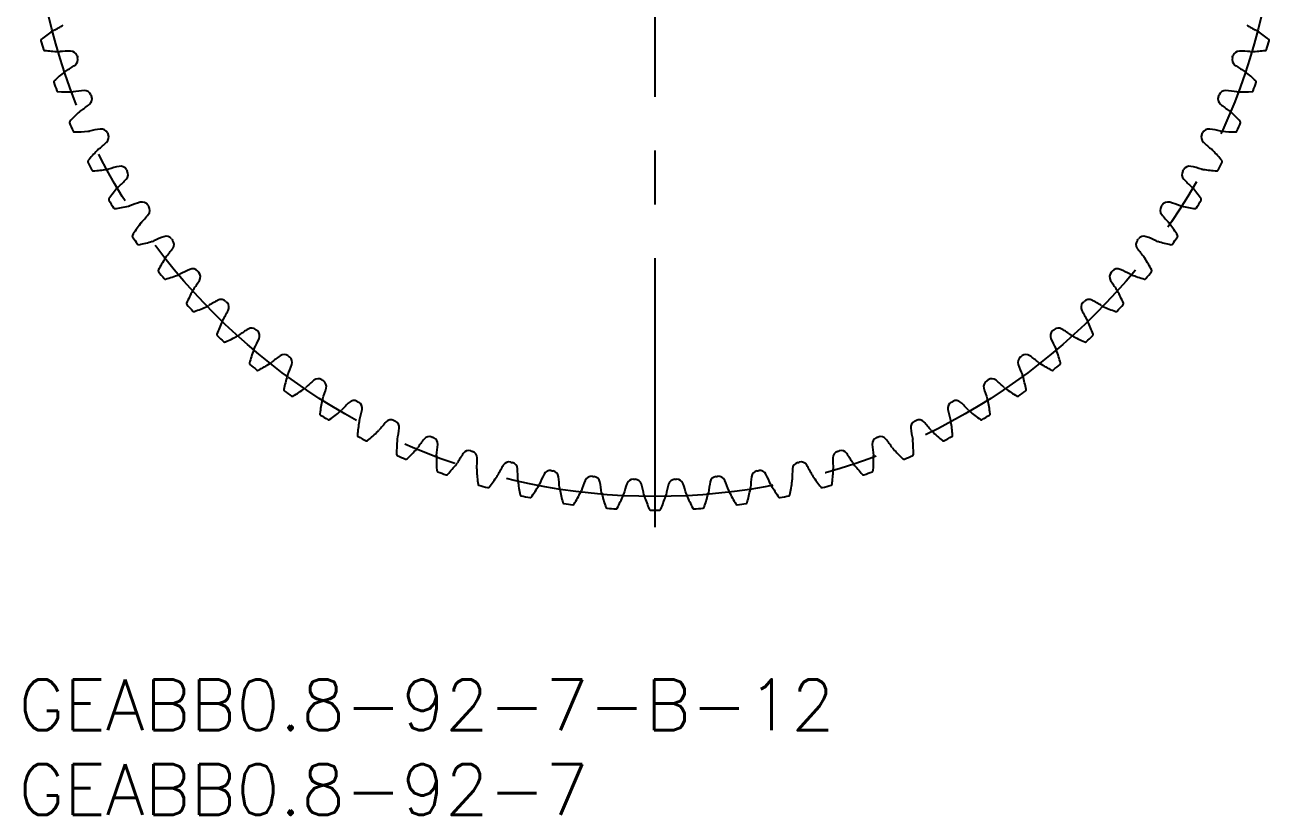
# Model space of a CAD drawing. Extents: x -1 to 115, y -8 to 86.
# Drawn here: x 0.4 to 74.4, y -8 to 38.6 of the extents above; entities that cross this region are included whole.
import ezdxf

# ---------------------------------------------------------------- set-up
doc = ezdxf.new("R2010")
doc.units = 0
doc.header["$LTSCALE"] = 0.5
doc.linetypes.add('CENTER', pattern=[50.8, 31.75, -6.35, 6.35, -6.35])
for name, color, linetype in [('MSM_CENTER', 1, 'CENTER'), ('MSM_CONTINUOUS', 7, 'CONTINUOUS'), ('MSM_PART_NUMBER', 7, 'CONTINUOUS')]:
    doc.layers.add(name, color=color, linetype=linetype)
doc.styles.get("Standard").update_dxf_attribs({"font": 'txt.shx', "height": 3, "bigfont": 'bigfont.shx'})

# ---------------------------------------------------------------- blocks, each defined once
blk = doc.blocks.new('*U2')
at = {"layer": 'MSM_PART_NUMBER'}
blk.add_text('GEABB0.8-92-7-B-12', height=3, dxfattribs=at).set_placement((0, -3))
blk = doc.blocks.new('*U3')
at = {"layer": 'MSM_PART_NUMBER'}
blk.add_text('GEABB0.8-92-7', height=3, dxfattribs=at).set_placement((0, -8))

msp = doc.modelspace()

# ---------------------------------------------------------------- linework, layer by layer
at = {"layer": 'MSM_CENTER'}
msp.add_line((37.6, 9), (37.6, 86.2), dxfattribs=at)
msp.add_circle((37.6, 47.6), 36.8, dxfattribs=at)
at = {"layer": 'MSM_CONTINUOUS'}
for centre, radius, start, end in [((-2.069, 46.536), 9.2, 296.80498, 300.83577), ((77.269, 46.536), 9.2, 239.16423, 243.19502), ((1.401, 37.732), 0.08, 128.70911, 195.24907), ((8.543, 28.82), 11.5, 124.67391, 128.70911), ((2.378, 37.731), 0.665, 116.74447, 124.67391), ((72.822, 37.731), 0.665, 55.32609, 63.25553), ((66.657, 28.82), 11.5, 51.29089, 55.32609), ((73.799, 37.732), 0.08, 344.75093, 51.29089), ((37.6, 47.6), 37.6, 195.24907, 196.05528), ((1.543, 37.223), 0.08, 196.05528, 262.59523), ((3.015, 48.548), 11.5, 262.59523, 266.63043), ((2.378, 37.731), 0.665, 266.63043, 274.55987), ((3.153, 27.897), 9.2, 90.46858, 94.49937), ((3.081, 36.697), 0.4, 17.52907, 90.46858), ((72.119, 36.697), 0.4, 89.53142, 162.47095), ((72.047, 27.897), 9.2, 85.50063, 89.53142), ((72.822, 37.731), 0.665, 265.44013, 273.36957), ((72.185, 48.548), 11.5, 273.36957, 277.40477), ((73.657, 37.223), 0.08, 277.40477, 343.94472), ((37.6, 47.6), 37.6, 343.94472, 344.75093), ((-1.904, 43.832), 9.2, 300.71803, 304.74881), ((3.111, 36.601), 0.4, 304.74881, 17.68835), ((37.6, 47.6), 35.8, 197.52905, 197.68835), ((72.089, 36.601), 0.4, 162.3117, 235.25119), ((37.6, 47.6), 35.8, 342.31165, 342.47095), ((77.104, 43.832), 9.2, 235.25119, 239.28197), ((9.892, 26.881), 11.5, 128.58696, 132.62216), ((3.134, 35.351), 0.665, 120.65752, 128.58696), ((72.066, 35.351), 0.665, 51.41304, 59.34248), ((65.308, 26.881), 11.5, 47.37784, 51.41304), ((2.159, 35.284), 0.08, 132.62216, 199.16211), ((37.6, 47.6), 37.6, 199.16211, 199.96832), ((37.6, 47.6), 37.6, 340.03168, 340.83789), ((73.041, 35.284), 0.08, 340.83789, 47.37784), ((2.336, 34.787), 0.08, 199.96832, 266.50828), ((3.031, 46.186), 11.5, 266.50828, 270.54348), ((3.134, 35.351), 0.665, 270.54348, 278.47292), ((4.578, 25.592), 9.2, 94.38162, 98.41241), ((3.905, 34.367), 0.4, 21.44212, 94.38162), ((3.942, 34.273), 0.4, 308.66186, 21.60139), ((37.6, 47.6), 35.8, 201.44209, 201.60139), ((71.258, 34.273), 0.4, 158.39866, 231.33814), ((37.6, 47.6), 35.8, 338.39861, 338.55791), ((71.295, 34.367), 0.4, 85.61838, 158.55791), ((70.622, 25.592), 9.2, 81.58759, 85.61838), ((72.066, 35.351), 0.665, 261.52708, 269.45652), ((72.169, 46.186), 11.5, 269.45652, 273.49172), ((72.864, 34.787), 0.08, 273.49172, 340.03168), ((11.371, 25.039), 11.5, 132.5, 136.5352), ((4.05, 33.027), 0.665, 124.57056, 132.5), ((-1.555, 41.145), 9.2, 304.63107, 308.66186), ((76.755, 41.145), 9.2, 231.33814, 235.36893), ((71.15, 33.027), 0.665, 47.5, 55.42944), ((63.829, 25.039), 11.5, 43.4648, 47.5), ((3.082, 32.894), 0.08, 136.5352, 203.07515), ((37.6, 47.6), 37.6, 203.07515, 203.88137), ((37.6, 47.6), 37.6, 336.11863, 336.92485), ((72.118, 32.894), 0.08, 336.92544, 43.4648), ((3.292, 32.41), 0.08, 203.88137, 270.42132), ((3.208, 43.83), 11.5, 270.42132, 274.45652), ((4.05, 33.027), 0.665, 274.45652, 282.38596), ((6.157, 23.39), 9.2, 98.29466, 102.32545), ((4.887, 32.098), 0.4, 25.35516, 98.29466), ((4.93, 32.007), 0.4, 312.5749, 25.51443), ((37.6, 47.6), 35.8, 205.35513, 205.51443), ((70.27, 32.007), 0.4, 154.48561, 227.4251), ((37.6, 47.6), 35.8, 334.48557, 334.64487), ((70.313, 32.098), 0.4, 81.70534, 154.64487), ((69.043, 23.39), 9.2, 77.67455, 81.70534), ((71.15, 33.027), 0.665, 257.61404, 265.54348), ((71.992, 43.83), 11.5, 265.54348, 269.57868), ((71.908, 32.41), 0.08, 269.57868, 336.11863), ((12.971, 23.301), 11.5, 136.41304, 140.44824), ((5.123, 30.772), 0.665, 128.4836, 136.41304), ((-1.023, 38.488), 9.2, 308.54411, 312.5749), ((76.223, 38.488), 9.2, 227.4251, 231.45589), ((70.077, 30.772), 0.665, 43.58696, 51.5164), ((62.229, 23.301), 11.5, 39.55176, 43.58696), ((4.166, 30.573), 0.08, 140.44824, 206.9882), ((37.6, 47.6), 37.6, 206.9882, 207.79441), ((37.6, 47.6), 37.6, 332.20559, 333.0118), ((71.034, 30.573), 0.08, 333.01239, 39.55176), ((4.409, 30.104), 0.08, 207.79441, 274.33436), ((3.546, 41.492), 11.5, 274.33436, 278.36957), ((5.123, 30.772), 0.665, 278.36957, 286.29901), ((7.882, 21.301), 9.2, 102.20771, 106.2385), ((6.021, 29.902), 0.4, 29.2682, 102.20771), ((6.071, 29.814), 0.4, 316.48794, 29.42748), ((37.6, 47.6), 35.8, 209.26818, 209.42748), ((69.129, 29.814), 0.4, 150.57257, 223.51206), ((37.6, 47.6), 35.8, 330.57252, 330.73182), ((69.179, 29.902), 0.4, 77.79229, 150.73182), ((67.318, 21.301), 9.2, 73.7615, 77.79229), ((70.077, 30.772), 0.665, 253.70099, 261.63043), ((71.654, 41.492), 11.5, 261.63043, 265.66564), ((70.791, 30.104), 0.08, 265.66564, 332.20559), ((14.687, 21.677), 11.5, 140.32609, 144.36129), ((6.347, 28.595), 0.665, 132.39665, 140.32609), ((-0.311, 35.873), 9.2, 312.45716, 316.48794), ((75.511, 35.873), 9.2, 223.51206, 227.54284), ((68.853, 28.595), 0.665, 39.67391, 47.60335), ((60.513, 21.677), 11.5, 35.63871, 39.67391), ((5.406, 28.331), 0.08, 144.36129, 210.90124), ((37.6, 47.6), 37.6, 210.90124, 211.70745), ((9.746, 19.334), 9.2, 106.12075, 110.15154), ((7.303, 27.788), 0.4, 33.18125, 106.12075), ((67.897, 27.788), 0.4, 73.87925, 146.81878), ((65.454, 19.334), 9.2, 69.84846, 73.87925), ((37.6, 47.6), 37.6, 328.29255, 329.09876), ((69.794, 28.331), 0.08, 329.09935, 35.63871), ((5.68, 27.88), 0.08, 211.70745, 278.24741), ((4.042, 39.182), 11.5, 278.24741, 282.28261), ((6.347, 28.595), 0.665, 282.28261, 290.21205), ((0.577, 33.313), 9.2, 316.3702, 320.40099), ((37.6, 47.6), 35.8, 213.18122, 213.34052), ((7.358, 27.704), 0.4, 320.40099, 33.34052), ((67.842, 27.704), 0.4, 146.65952, 219.59901), ((37.6, 47.6), 35.8, 326.65948, 326.81878), ((74.623, 33.313), 9.2, 219.59901, 223.6298), ((68.853, 28.595), 0.665, 249.78795, 257.71739), ((71.158, 39.182), 11.5, 257.71739, 261.75259), ((69.52, 27.88), 0.08, 261.75259, 328.29255), ((16.509, 20.174), 11.5, 144.23913, 148.27433), ((7.717, 26.506), 0.665, 136.30969, 144.23913), ((67.483, 26.506), 0.665, 35.76087, 43.69031), ((58.691, 20.174), 11.5, 31.72567, 35.76087), ((6.796, 26.179), 0.08, 148.27433, 214.81428), ((37.6, 47.6), 37.6, 214.81428, 215.6205), ((11.74, 17.499), 9.2, 110.03379, 114.06458), ((8.725, 25.767), 0.4, 37.09429, 110.03379), ((37.6, 47.6), 35.8, 217.09426, 217.25356), ((8.786, 25.687), 0.4, 324.31403, 37.25356), ((66.414, 25.687), 0.4, 142.74648, 215.68597), ((37.6, 47.6), 35.8, 322.74644, 322.90574), ((66.475, 25.767), 0.4, 69.96621, 142.90574), ((63.46, 17.499), 9.2, 65.93542, 69.96621), ((37.6, 47.6), 37.6, 324.3795, 325.18572), ((68.404, 26.179), 0.08, 325.18572, 31.72567), ((7.1, 25.748), 0.08, 215.6205, 282.16045), ((4.695, 36.912), 11.5, 282.16045, 286.19565), ((7.717, 26.506), 0.665, 286.19565, 294.12509), ((1.638, 30.82), 9.2, 320.28324, 324.31403), ((73.562, 30.82), 9.2, 215.68597, 219.71676), ((67.483, 26.506), 0.665, 245.87491, 253.80435), ((70.505, 36.912), 11.5, 253.80435, 257.83955), ((68.1, 25.748), 0.08, 257.83955, 324.3795), ((18.43, 18.799), 11.5, 148.15217, 152.18738), ((9.226, 24.516), 0.665, 140.22273, 148.15218), ((65.974, 24.516), 0.665, 31.84783, 39.77727), ((56.77, 18.799), 11.5, 27.81262, 31.84783), ((8.329, 24.127), 0.08, 152.18738, 218.72733), ((37.6, 47.6), 37.6, 218.72733, 219.53354), ((5.501, 34.691), 11.5, 286.07349, 290.1087), ((9.226, 24.516), 0.665, 290.1087, 298.03814), ((13.854, 15.805), 9.2, 113.94684, 117.97763), ((10.283, 23.847), 0.4, 41.00734, 113.94684), ((37.6, 47.6), 35.8, 221.00731, 221.16661), ((10.349, 23.771), 0.4, 328.22708, 41.16661), ((64.851, 23.771), 0.4, 138.83344, 211.77292), ((37.6, 47.6), 35.8, 318.83339, 318.99269), ((64.917, 23.847), 0.4, 66.05316, 138.99269), ((61.346, 15.805), 9.2, 62.02237, 66.05316), ((65.974, 24.516), 0.665, 241.96186, 249.8913), ((69.699, 34.691), 11.5, 249.8913, 253.92651), ((37.6, 47.6), 37.6, 320.46646, 321.27267), ((66.871, 24.127), 0.08, 321.27267, 27.81262), ((8.663, 23.717), 0.08, 219.53354, 286.07349), ((20.44, 17.558), 11.5, 152.06522, 156.10042), ((10.867, 22.634), 0.665, 144.13578, 152.06522), ((2.867, 28.405), 9.2, 324.19629, 328.22708), ((72.333, 28.405), 9.2, 211.77292, 215.80371), ((64.333, 22.634), 0.665, 27.93478, 35.86422), ((54.76, 17.558), 11.5, 23.89958, 27.93478), ((66.537, 23.717), 0.08, 253.92651, 320.46646), ((10, 22.184), 0.08, 156.10042, 222.64037), ((16.08, 14.258), 9.2, 117.85988, 121.89067), ((11.967, 22.038), 0.4, 44.92038, 117.85988), ((37.6, 47.6), 35.8, 224.92035, 225.07965), ((12.038, 21.967), 0.4, 332.14012, 45.07965), ((63.162, 21.967), 0.4, 134.92039, 207.85988), ((37.6, 47.6), 35.8, 314.92035, 315.07965), ((63.233, 22.038), 0.4, 62.14012, 135.07965), ((59.12, 14.258), 9.2, 58.10933, 62.14012), ((65.2, 22.184), 0.08, 317.35963, 23.89958), ((37.6, 47.6), 37.6, 222.64037, 223.44659), ((10.36, 21.798), 0.08, 223.44659, 289.98654), ((6.457, 32.531), 11.5, 289.98654, 294.02174), ((10.867, 22.634), 0.665, 294.02174, 301.95118), ((4.258, 26.08), 9.2, 328.10933, 332.14012), ((70.942, 26.08), 9.2, 207.85988, 211.89067), ((64.333, 22.634), 0.665, 238.04882, 245.97826), ((68.743, 32.531), 11.5, 245.97826, 250.01346), ((64.84, 21.798), 0.08, 250.01346, 316.55341), ((37.6, 47.6), 37.6, 316.55341, 317.35963), ((22.531, 16.457), 11.5, 155.97826, 160.01346), ((12.634, 20.867), 0.665, 148.04882, 155.97826), ((13.771, 20.349), 0.4, 48.83343, 121.77292), ((61.429, 20.349), 0.4, 58.22708, 131.16661), ((62.566, 20.867), 0.665, 24.02174, 31.95118), ((52.669, 16.457), 11.5, 19.98654, 24.02174), ((11.798, 20.36), 0.08, 160.01346, 226.55341), ((37.6, 47.6), 37.6, 226.55341, 227.35963), ((7.558, 30.44), 11.5, 293.89958, 297.93478), ((12.634, 20.867), 0.665, 297.93478, 305.86422), ((18.405, 12.867), 9.2, 121.77292, 125.80371), ((5.805, 23.854), 9.2, 332.02237, 336.05316), ((37.6, 47.6), 35.8, 228.83339, 228.99269), ((13.847, 20.283), 0.4, 336.05316, 48.99269), ((61.353, 20.283), 0.4, 131.00735, 203.94684), ((69.395, 23.854), 9.2, 203.94684, 207.97763), ((37.6, 47.6), 35.8, 311.00731, 311.16661), ((56.795, 12.867), 9.2, 54.19629, 58.22708), ((62.566, 20.867), 0.665, 234.13578, 242.06522), ((67.642, 30.44), 11.5, 242.06522, 246.10042), ((37.6, 47.6), 37.6, 312.64037, 313.44659), ((63.402, 20.36), 0.08, 313.44659, 19.98654), ((12.184, 20), 0.08, 227.35963, 293.89958), ((24.691, 15.501), 11.5, 159.8913, 163.92651), ((14.516, 19.226), 0.665, 151.96186, 159.8913), ((60.684, 19.226), 0.665, 20.1087, 28.03814), ((50.509, 15.501), 11.5, 16.07349, 20.1087), ((63.016, 20), 0.08, 246.10042, 312.64037), ((13.717, 18.663), 0.08, 163.92651, 230.46646), ((37.6, 47.6), 37.6, 230.46646, 231.27267), ((8.799, 28.43), 11.5, 297.81262, 301.84783), ((14.516, 19.226), 0.665, 301.84783, 309.77727), ((20.82, 11.638), 9.2, 125.68597, 129.71676), ((15.687, 18.786), 0.4, 52.74647, 125.68597), ((7.499, 21.74), 9.2, 335.93542, 339.96621), ((37.6, 47.6), 35.8, 232.74644, 232.90574), ((15.767, 18.725), 0.4, 339.96621, 52.90574), ((59.433, 18.725), 0.4, 127.0943, 200.03379), ((67.701, 21.74), 9.2, 200.03379, 204.06458), ((37.6, 47.6), 35.8, 307.09426, 307.25356), ((59.513, 18.786), 0.4, 54.31403, 127.25356), ((54.38, 11.638), 9.2, 50.28324, 54.31403), ((60.684, 19.226), 0.665, 230.22273, 238.15217), ((66.401, 28.43), 11.5, 238.15217, 242.18738), ((37.6, 47.6), 37.6, 308.72733, 309.53354), ((61.483, 18.663), 0.08, 309.53354, 16.07349), ((14.127, 18.329), 0.08, 231.27267, 297.81262), ((26.912, 14.695), 11.5, 163.80435, 167.83955), ((16.506, 17.717), 0.665, 155.87491, 163.80435), ((58.694, 17.717), 0.665, 16.19565, 24.12509), ((48.288, 14.695), 11.5, 12.16045, 16.19565), ((61.073, 18.329), 0.08, 242.18738, 308.72733), ((15.748, 17.1), 0.08, 167.83955, 234.3795), ((37.6, 47.6), 37.6, 234.3795, 235.18572), ((10.174, 26.509), 11.5, 301.72567, 305.76087), ((16.506, 17.717), 0.665, 305.76087, 313.69031), ((23.313, 10.577), 9.2, 129.59901, 133.6298), ((17.704, 17.358), 0.4, 56.65951, 129.59901), ((37.6, 47.6), 35.8, 236.65948, 236.81878), ((9.334, 19.746), 9.2, 339.84846, 343.87925), ((17.788, 17.303), 0.4, 343.87925, 56.81878), ((57.412, 17.303), 0.4, 123.18126, 196.12075), ((65.866, 19.746), 9.2, 196.12075, 200.15154), ((37.6, 47.6), 35.8, 303.18122, 303.34052), ((57.496, 17.358), 0.4, 50.40099, 123.34052), ((51.887, 10.577), 9.2, 46.3702, 50.40099), ((58.694, 17.717), 0.665, 226.30969, 234.23913), ((65.026, 26.509), 11.5, 234.23913, 238.27433), ((37.6, 47.6), 37.6, 304.81428, 305.6205), ((59.452, 17.1), 0.08, 305.6205, 12.16045), ((16.179, 16.796), 0.08, 235.18572, 301.72567), ((29.182, 14.042), 11.5, 167.71739, 171.75259), ((18.595, 16.347), 0.665, 159.78795, 167.71739), ((25.873, 9.689), 9.2, 133.51206, 137.54284), ((19.814, 16.071), 0.4, 60.57256, 133.51206), ((37.6, 47.6), 35.8, 240.57252, 240.73182), ((19.902, 16.021), 0.4, 347.79229, 60.73182), ((55.298, 16.021), 0.4, 119.26822, 192.20771), ((37.6, 47.6), 35.8, 299.26818, 299.42748), ((55.386, 16.071), 0.4, 46.48794, 119.42748), ((49.327, 9.689), 9.2, 42.45716, 46.48794), ((56.605, 16.347), 0.665, 12.28261, 20.21205), ((46.018, 14.042), 11.5, 8.24741, 12.28261), ((59.021, 16.796), 0.08, 238.27433, 304.81428), ((17.88, 15.68), 0.08, 171.75259, 238.29255), ((37.6, 47.6), 37.6, 238.29255, 239.09876), ((11.677, 24.687), 11.5, 305.63871, 309.67391), ((18.595, 16.347), 0.665, 309.67391, 317.60335), ((11.301, 17.882), 9.2, 343.7615, 347.79229), ((63.899, 17.882), 9.2, 192.20771, 196.2385), ((56.605, 16.347), 0.665, 222.39665, 230.32609), ((63.523, 24.687), 11.5, 230.32609, 234.36129), ((37.6, 47.6), 37.6, 300.90124, 301.70745), ((57.32, 15.68), 0.08, 301.70745, 8.24741), ((18.331, 15.406), 0.08, 239.09876, 305.63871), ((31.492, 13.546), 11.5, 171.63043, 175.66564), ((20.772, 15.123), 0.665, 163.70099, 171.63043), ((28.488, 8.977), 9.2, 137.4251, 141.45589), ((22.007, 14.93), 0.4, 64.4856, 137.4251), ((37.6, 47.6), 35.8, 244.48557, 244.64487), ((22.098, 14.887), 0.4, 351.70534, 64.64487), ((13.39, 16.157), 9.2, 347.67455, 351.70534), ((53.102, 14.887), 0.4, 115.35517, 188.29466), ((61.81, 16.157), 9.2, 188.29466, 192.32545), ((37.6, 47.6), 35.8, 295.35513, 295.51443), ((53.193, 14.93), 0.4, 42.5749, 115.51443), ((46.712, 8.977), 9.2, 38.54411, 42.5749), ((54.428, 15.123), 0.665, 8.36957, 16.29901), ((43.708, 13.546), 11.5, 4.33436, 8.36957), ((56.869, 15.406), 0.08, 234.36129, 300.90124), ((20.104, 14.409), 0.08, 175.66564, 242.20559), ((37.6, 47.6), 37.6, 242.20559, 243.0118), ((20.573, 14.166), 0.08, 243.0118, 309.55176), ((13.301, 22.971), 11.5, 309.55176, 313.58696), ((20.772, 15.123), 0.665, 313.58696, 321.5164), ((33.83, 13.208), 11.5, 175.54348, 179.57868), ((23.027, 14.05), 0.665, 167.61404, 175.54348), ((31.145, 8.445), 9.2, 141.33814, 145.36893), ((24.273, 13.942), 0.4, 68.39865, 141.33814), ((37.6, 47.6), 35.8, 248.39861, 248.55791), ((24.367, 13.905), 0.4, 355.61838, 68.55791), ((50.833, 13.905), 0.4, 111.44213, 184.38162), ((37.6, 47.6), 35.8, 291.44209, 291.60139), ((50.927, 13.942), 0.4, 38.66186, 111.60139), ((44.055, 8.445), 9.2, 34.63107, 38.66186), ((52.173, 14.05), 0.665, 4.45652, 12.38596), ((41.37, 13.208), 11.5, 0.42132, 4.45652), ((54.428, 15.123), 0.665, 218.4836, 226.41304), ((61.899, 22.971), 11.5, 226.41304, 230.44824), ((54.627, 14.166), 0.08, 230.44824, 296.9882), ((37.6, 47.6), 37.6, 296.9882, 297.79441), ((55.096, 14.409), 0.08, 297.79441, 4.33436), ((15.039, 21.371), 11.5, 313.4648, 317.5), ((23.027, 14.05), 0.665, 317.5, 325.42944), ((15.592, 14.578), 9.2, 351.58759, 355.61838), ((33.832, 8.096), 9.2, 145.25119, 149.28197), ((26.601, 13.111), 0.4, 72.31169, 145.25119), ((37.6, 47.6), 35.8, 252.31165, 252.47095), ((26.697, 13.081), 0.4, 359.53142, 72.47095), ((48.503, 13.081), 0.4, 107.52908, 180.46858), ((37.6, 47.6), 35.8, 287.52905, 287.68835), ((48.599, 13.111), 0.4, 34.74881, 107.68835), ((41.368, 8.096), 9.2, 30.71803, 34.74881), ((59.608, 14.578), 9.2, 184.38162, 188.41241), ((52.173, 14.05), 0.665, 214.57056, 222.5), ((60.161, 21.371), 11.5, 222.5, 226.5352), ((22.41, 13.292), 0.08, 179.57868, 246.11863), ((37.6, 47.6), 37.6, 246.11863, 246.92485), ((22.894, 13.082), 0.08, 246.92485, 313.4648), ((25.351, 13.134), 0.665, 171.52708, 179.45652), ((36.186, 13.031), 11.5, 179.45652, 183.49172), ((16.881, 19.892), 11.5, 317.37784, 321.41304), ((25.351, 13.134), 0.665, 321.41304, 329.34248), ((17.897, 13.153), 9.2, 355.50063, 359.53142), ((36.536, 7.931), 9.2, 149.16423, 153.19502), ((28.98, 12.441), 0.4, 76.22473, 149.16423), ((37.6, 47.6), 35.8, 256.2247, 256.384), ((29.078, 12.417), 0.4, 3.44447, 76.384), ((46.122, 12.417), 0.4, 103.61604, 176.55553), ((37.6, 47.6), 35.8, 283.616, 283.7753), ((46.22, 12.441), 0.4, 30.83577, 103.7753), ((38.664, 7.931), 9.2, 26.80498, 30.83577), ((57.303, 13.153), 9.2, 180.46858, 184.49937), ((49.849, 13.134), 0.665, 210.65752, 218.58696), ((58.319, 19.892), 11.5, 218.58696, 222.62216), ((39.014, 13.031), 11.5, 356.50828, 0.54348), ((49.849, 13.134), 0.665, 0.54348, 8.47292), ((52.306, 13.082), 0.08, 226.5352, 293.07515), ((37.6, 47.6), 37.6, 293.07515, 293.88137), ((52.79, 13.292), 0.08, 293.88137, 0.42132), ((24.787, 12.336), 0.08, 183.49172, 250.03168), ((37.6, 47.6), 37.6, 250.03168, 250.83789), ((25.284, 12.159), 0.08, 250.83789, 317.37784), ((27.731, 12.378), 0.665, 175.44013, 183.36957), ((38.548, 13.015), 11.5, 183.36957, 187.40477), ((18.82, 18.543), 11.5, 321.29089, 325.32609), ((27.731, 12.378), 0.665, 325.32609, 333.25553), ((20.294, 11.889), 9.2, 359.41368, 3.44447), ((39.246, 7.95), 9.2, 153.07727, 157.10806), ((31.4, 11.935), 0.4, 80.13778, 153.07727), ((37.6, 47.6), 35.8, 260.13774, 260.29704), ((31.499, 11.918), 0.4, 7.35751, 80.29704), ((22.771, 10.791), 9.2, 3.32672, 7.35751), ((33.848, 11.595), 0.4, 84.05082, 156.99032), ((37.6, 47.6), 35.8, 264.05078, 264.21008), ((33.948, 11.585), 0.4, 11.27055, 84.21008), ((41.252, 11.585), 0.4, 95.78995, 168.72945), ((37.6, 47.6), 35.8, 275.78991, 275.94921), ((41.352, 11.595), 0.4, 23.00968, 95.94921), ((52.429, 10.791), 9.2, 172.64249, 176.67328), ((43.701, 11.918), 0.4, 99.703, 172.64249), ((37.6, 47.6), 35.8, 279.70296, 279.86226), ((43.8, 11.935), 0.4, 26.92273, 99.86226), ((35.954, 7.95), 9.2, 22.89194, 26.92273), ((54.906, 11.889), 9.2, 176.55553, 180.58632), ((47.469, 12.378), 0.665, 206.74447, 214.67391), ((56.38, 18.543), 11.5, 214.67391, 218.70911), ((36.652, 13.015), 11.5, 352.59523, 356.63043), ((47.469, 12.378), 0.665, 356.63043, 4.55987), ((49.916, 12.159), 0.08, 222.62216, 289.16211), ((37.6, 47.6), 37.6, 289.16211, 289.96832), ((50.413, 12.336), 0.08, 289.96832, 356.50828), ((27.223, 11.543), 0.08, 187.40477, 253.94472), ((37.6, 47.6), 37.6, 253.94472, 254.75093), ((27.732, 11.401), 0.08, 254.75152, 321.29089), ((30.158, 11.787), 0.665, 179.35317, 187.28261), ((40.906, 13.161), 11.5, 187.28261, 191.31781), ((20.847, 17.329), 11.5, 325.20393, 329.23913), ((30.158, 11.787), 0.665, 329.23913, 337.16857), ((32.619, 11.363), 0.665, 183.26621, 191.19565), ((43.249, 13.466), 11.5, 191.19565, 195.23085), ((32.619, 11.363), 0.665, 333.15217, 341.08161), ((41.948, 8.155), 9.2, 156.99032, 161.0211), ((25.318, 9.865), 9.2, 7.23976, 11.27055), ((44.63, 8.544), 9.2, 160.90336, 164.93415), ((36.314, 11.423), 0.4, 87.96386, 160.90336), ((37.6, 47.6), 35.8, 267.96383, 268.12313), ((36.414, 11.419), 0.4, 15.1836, 88.12313), ((27.922, 9.115), 9.2, 11.15281, 15.1836), ((47.278, 9.115), 9.2, 164.8164, 168.84719), ((38.786, 11.419), 0.4, 91.87691, 164.8164), ((37.6, 47.6), 35.8, 271.87687, 272.03617), ((38.886, 11.423), 0.4, 19.09664, 92.03617), ((30.57, 8.544), 9.2, 15.06585, 19.09664), ((49.882, 9.865), 9.2, 168.72945, 172.76024), ((33.252, 8.155), 9.2, 18.9789, 23.00968), ((42.581, 11.363), 0.665, 198.91839, 206.84783), ((31.951, 13.466), 11.5, 344.76915, 348.80435), ((42.581, 11.363), 0.665, 348.80435, 356.73379), ((45.042, 11.787), 0.665, 202.83143, 210.76087), ((54.353, 17.329), 11.5, 210.76087, 214.79607), ((34.294, 13.161), 11.5, 348.68219, 352.71739), ((45.042, 11.787), 0.665, 352.71739, 0.64683), ((47.468, 11.401), 0.08, 218.70911, 285.24907), ((37.6, 47.6), 37.6, 285.24907, 286.05528), ((47.977, 11.543), 0.08, 286.05528, 352.59523), ((29.708, 10.919), 0.08, 191.31781, 257.85776), ((37.6, 47.6), 37.6, 257.85776, 258.66398), ((30.225, 10.812), 0.08, 258.66457, 325.20393), ((32.23, 10.466), 0.08, 195.23085, 261.77081), ((37.6, 47.6), 37.6, 261.77081, 262.57702), ((22.952, 16.256), 11.5, 329.11697, 333.15217), ((35.104, 11.107), 0.665, 187.17926, 195.1087), ((45.565, 13.932), 11.5, 195.1087, 199.1439), ((25.125, 15.33), 11.5, 333.03002, 337.06522), ((35.104, 11.107), 0.665, 337.06522, 344.99466), ((37.6, 11.022), 0.665, 191.0923, 199.02174), ((47.844, 14.554), 11.5, 199.02174, 203.05694), ((27.356, 14.554), 11.5, 336.94306, 340.97826), ((37.6, 11.022), 0.665, 340.97826, 348.9077), ((40.096, 11.107), 0.665, 195.00534, 202.93478), ((50.075, 15.33), 11.5, 202.93478, 206.96998), ((29.635, 13.932), 11.5, 340.8561, 344.8913), ((40.096, 11.107), 0.665, 344.8913, 352.82074), ((52.248, 16.256), 11.5, 206.84783, 210.88303), ((37.6, 47.6), 37.6, 277.42298, 278.22919), ((42.97, 10.466), 0.08, 278.22919, 344.76915), ((44.975, 10.812), 0.08, 214.79607, 281.33602), ((37.6, 47.6), 37.6, 281.33602, 282.14224), ((45.492, 10.919), 0.08, 282.14224, 348.68219), ((32.753, 10.394), 0.08, 262.57761, 329.11697), ((34.776, 10.186), 0.08, 199.1439, 265.68385), ((37.6, 47.6), 37.6, 265.68385, 266.49006), ((35.303, 10.15), 0.08, 266.49066, 333.03002), ((37.336, 10.081), 0.08, 203.05694, 269.59689), ((37.6, 47.6), 37.6, 269.59689, 270.40311), ((37.864, 10.081), 0.08, 270.4037, 336.94306), ((39.897, 10.15), 0.08, 206.96998, 273.50994), ((37.6, 47.6), 37.6, 273.50994, 274.31615), ((40.424, 10.186), 0.08, 274.31615, 340.8561), ((42.447, 10.394), 0.08, 210.88303, 277.42298)]:
    msp.add_arc(centre, radius, start, end, dxfattribs=at)

# ---------------------------------------------------------------- block references
for name in ['*U2', '*U3']:
    msp.add_blockref(name, (0, 0), dxfattribs=at)

doc.saveas('drawing.dxf')
